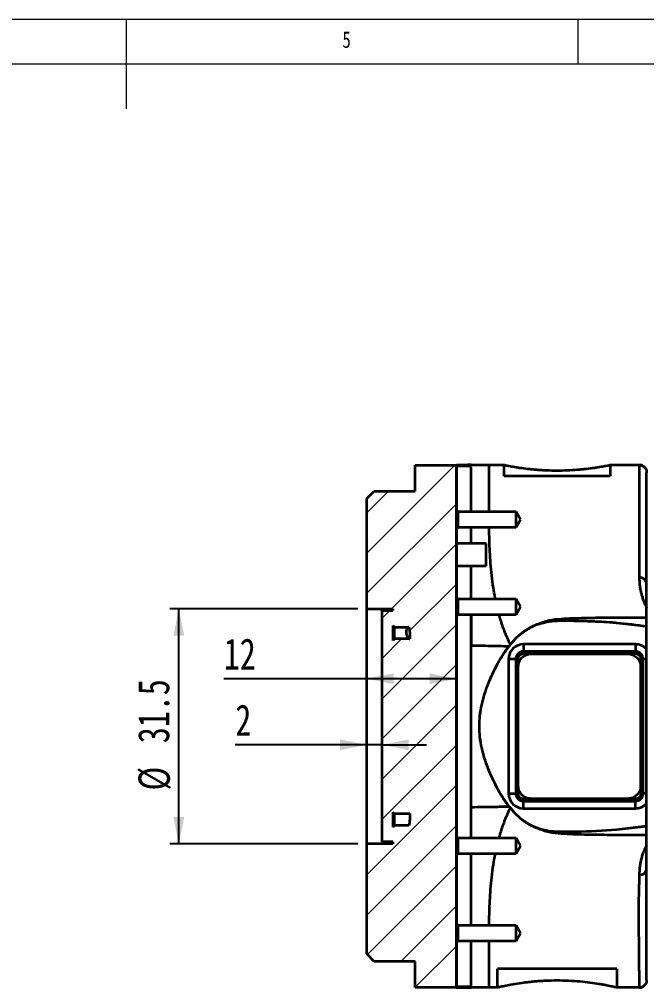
# Model space of a CAD drawing. Header units: millimetres. Extents: x 5 to 416, y 2 to 292.
# Drawn here: x 198.1 to 268.2, y 183.9 to 292 of the extents above; entities that cross this region are included whole.
import ezdxf

# ---------------------------------------------------------------- set-up
doc = ezdxf.new("R2010")
doc.units = ezdxf.units.MM
doc.layers.add('치수선', color=1, linetype='Continuous')
doc.styles.add('SLDTEXTSTYLE0', font='TXT', dxfattribs={"width": 0.75})
doc.dimstyles.new('SLDDIMSTYLE0', dxfattribs={"dimtxt": 3.5, "dimasz": 3, "dimexe": 0, "dimexo": 0.0625, "dimgap": 0.875, "dimtad": 1, "dimdec": 3, "dimlfac": 1.2, "dimrnd": 1e-09, "dimzin": 12, "dimdsep": 46, "dimtxsty": 'SLDTEXTSTYLE0', "dimsah": 1, "dimcen": 0.09, "dimadec": 0, "dimazin": 3, "dimtfac": 1, "dimtdec": 3, "dimtofl": 0, "dimtmove": 0, "dimatfit": 3, "dimfxl": 0, "dimfrac": 2, "dimtolj": 1, "dimtzin": 12, "dimarcsym": 0})
doc.dimstyles.new('SLDDIMSTYLE4', dxfattribs={"dimtxt": 3.5, "dimasz": 3, "dimexe": 0, "dimexo": 0.0625, "dimgap": 0.875, "dimtad": 1, "dimdec": 3, "dimlfac": 1.2, "dimrnd": 1e-09, "dimzin": 12, "dimdsep": 46, "dimtxsty": 'SLDTEXTSTYLE0', "dimsah": 1, "dimcen": 0.09, "dimadec": 0, "dimazin": 3, "dimtfac": 1, "dimtdec": 3, "dimtmove": 0, "dimatfit": 0, "dimfxl": 0, "dimfrac": 2, "dimtolj": 1, "dimtzin": 12, "dimarcsym": 0})

# ---------------------------------------------------------------- blocks, each defined once
blk = doc.blocks.new('_D_14')
at = {"layer": '치수선'}
for p, q in [((235.9, 226.19), (214.9, 226.19)), ((215.9, 199.94), (215.9, 226.19)), ((235.9, 199.94), (214.9, 199.94))]:
    blk.add_line(p, q, dxfattribs=at)
for points in [[(215.9, 226.19), (215.3, 223.19), (216.5, 223.19)], [(215.9, 199.94), (216.5, 202.94), (215.3, 202.94)]]:
    blk.add_solid(points, dxfattribs=at)
at = {"layer": '치수선', "char_height": 3.5, "attachment_point": 1, "rotation": 90, "style": 'SLDTEXTSTYLE0'}
for s, insert in [('31.5', (211.33, 211.18)), ('%%c', (211.39, 205.9))]:
    blk.add_mtext(s, dxfattribs=dict(at, insert=insert))
blk = doc.blocks.new('_D_15')
at = {"layer": '치수선'}
for p, q in [((236.9, 218.38), (220.92, 218.38)), ((246.9, 218.38), (236.9, 218.38))]:
    blk.add_line(p, q, dxfattribs=at)
for points in [[(236.9, 218.38), (239.9, 217.78), (239.9, 218.98)], [(246.9, 218.38), (243.9, 218.98), (243.9, 217.78)]]:
    blk.add_solid(points, dxfattribs=at)
at = {"layer": '치수선', "insert": (220.92, 222.89), "char_height": 3.5, "attachment_point": 1, "style": 'SLDTEXTSTYLE0'}
blk.add_mtext('12', dxfattribs=at)
blk = doc.blocks.new('_D_16')
at = {"layer": '치수선'}
for p, q in [((236.9, 211), (222.21, 211)), ((238.57, 211), (236.9, 211)), ((238.57, 211), (243.57, 211))]:
    blk.add_line(p, q, dxfattribs=at)
for points in [[(236.9, 211), (233.9, 211.6), (233.9, 210.4)], [(238.57, 211), (241.57, 210.4), (241.57, 211.6)]]:
    blk.add_solid(points, dxfattribs=at)
at = {"layer": '치수선', "insert": (222.21, 215.51), "char_height": 3.5, "attachment_point": 1, "style": 'SLDTEXTSTYLE0'}
blk.add_mtext('2', dxfattribs=at)

msp = doc.modelspace()

# ---------------------------------------------------------------- hatches: boundary and pattern name
at = {"linetype": 'Continuous', "lineweight": 18}
h = msp.add_hatch(dxfattribs=at)
h.set_pattern_fill('ANSI31', style=0)
h.paths.add_polyline_path([(239.81521, 225.98508), (238.56521, 225.98508), (238.56521, 200.15174), (239.81521, 200.15174), (239.81521, 199.94341), (236.89854, 199.94341), (236.89854, 187.65174), (237.73188, 186.81841), (242.31521, 186.81841), (242.31521, 183.90174), (246.89854, 183.90174), (246.89854, 242.23508), (242.31521, 242.23508), (242.31521, 239.31841), (237.73188, 239.31841), (236.89854, 238.48508), (236.89854, 226.19341), (239.81521, 226.19341)], flags=0)
edge = h.paths.add_edge_path(flags=0)
edge.add_line((241.59898, 201.98508), (239.98188, 201.98508))
edge.add_line((239.98188, 201.98508), (239.81521, 201.81841))
edge.add_line((239.81521, 201.81841), (239.81521, 203.48508))
edge.add_line((239.81521, 203.48508), (239.98188, 203.31841))
edge.add_line((239.98188, 203.31841), (241.71477, 203.31841))
edge.add_spline(control_points=[(241.71477, 203.31841), (241.71946, 203.20553), (241.72041, 203.09243), (241.71757, 202.97948), (241.70919, 202.64577), (241.66686, 202.31192), (241.59898, 201.98508)], knot_values=[0.001896241, 0.001896241, 0.001896241, 0.001896241, 0.002298952, 0.002298952, 0.002298952, 0.003496642, 0.003496642, 0.003496642, 0.003496642], weights=[1, 1, 1, 1, 1, 1, 1], degree=3, periodic=0)
edge = h.paths.add_edge_path(flags=0)
edge.add_line((241.71477, 222.81841), (239.98188, 222.81841))
edge.add_line((239.98188, 222.81841), (239.81521, 222.65174))
edge.add_line((239.81521, 222.65174), (239.81521, 224.31841))
edge.add_line((239.81521, 224.31841), (239.98188, 224.15174))
edge.add_line((239.98188, 224.15174), (241.59898, 224.15174))
edge.add_spline(control_points=[(241.59898, 224.15174), (241.67525, 223.78448), (241.71895, 223.40799), (241.71917, 223.0329), (241.71921, 222.96139), (241.71774, 222.88986), (241.71477, 222.81841)], knot_values=[0.001949692, 0.001949692, 0.001949692, 0.001949692, 0.003290951, 0.003290951, 0.003290951, 0.003542852, 0.003542852, 0.003542852, 0.003542852], weights=[1, 1, 1, 1, 1, 1, 1], degree=3, periodic=0)

# ---------------------------------------------------------------- linework, layer by layer
at = {"color": 7, "linetype": 'Continuous', "lineweight": 18}
for p, q in [((415.50564, 292), (5.50564, 292)), ((210, 292), (210, 282)), ((260.50564, 287), (260.50564, 292)), ((410.50564, 287), (10.50564, 287))]:
    msp.add_line(p, q, dxfattribs=at)
at = {"color": 7, "linetype": 'Continuous', "lineweight": 35}
for p, q in [((242.31521, 239.31841), (242.31521, 242.23508)), ((242.31521, 242.23508), (246.89854, 242.23508)), ((246.89854, 242.23675), (246.89854, 183.90429)), ((246.89854, 183.90174), (246.89854, 242.23508)), ((248.56521, 242.25156), (250.56336, 242.25156)), ((248.56522, 242.10442), (248.56522, 242.24998)), ((250.56336, 242.25156), (252.23188, 242.25156)), ((252.23188, 240.98508), (252.23188, 242.25156)), ((264.06521, 242.25156), (264.06521, 240.98508)), ((264.06521, 242.25156), (267.31521, 242.25156)), ((268.02954, 241.82946), (268.0058, 241.87796)), ((268.14854, 184.72285), (268.14854, 241.41822)), ((264.06521, 240.98508), (252.23188, 240.98508)), ((236.89854, 238.48508), (237.73188, 239.31841)), ((237.73188, 239.31841), (242.31521, 239.31841)), ((236.89854, 226.19341), (236.89854, 238.48508)), ((247.08604, 237.01659), (246.89854, 237.20409)), ((253.56521, 237.01659), (247.08604, 237.01659)), ((247.08604, 235.30825), (247.08604, 237.01659)), ((254.07845, 236.16242), (253.56521, 237.01659)), ((253.56521, 235.30825), (253.56521, 237.01659)), ((253.56521, 235.30825), (254.07845, 236.16242)), ((246.89854, 235.12075), (247.08604, 235.30825)), ((247.08604, 235.30825), (253.56521, 235.30825)), ((250.23188, 233.46922), (246.89854, 233.46922)), ((250.23188, 230.96922), (250.23188, 233.46922)), ((246.89854, 230.96922), (250.23188, 230.96922)), ((247.08604, 227.25591), (246.89854, 227.44341)), ((253.56521, 227.25591), (247.08604, 227.25591)), ((247.08604, 225.54758), (247.08604, 227.25591)), ((254.07845, 226.40174), (253.56521, 227.25591)), ((253.56521, 225.54758), (253.56521, 227.25591)), ((236.89854, 226.19341), (239.81521, 226.19341)), ((236.89854, 199.94341), (236.89854, 226.19341)), ((238.56521, 225.98508), (238.56521, 200.15174)), ((238.56521, 225.98508), (239.81521, 225.98508)), ((239.81521, 226.19341), (239.81521, 225.98508)), ((253.56521, 225.54758), (254.07845, 226.40174)), ((268.14854, 226.61284), (268.01006, 226.59184)), ((268.01006, 226.59184), (268.14854, 226.30362)), ((246.89854, 225.36008), (247.08604, 225.54758)), ((247.08604, 225.54758), (253.56521, 225.54758)), ((239.81521, 224.31841), (239.98188, 224.15174)), ((239.81521, 224.31841), (239.81521, 222.65174)), ((239.98188, 222.81841), (239.98188, 224.15174)), ((239.98188, 224.15174), (241.59898, 224.15174)), ((264.79485, 224.63925), (264.80119, 224.63873)), ((264.80119, 224.63873), (268.14854, 224.24418)), ((239.98188, 222.81841), (239.81521, 222.65174)), ((241.71477, 222.81841), (239.98188, 222.81841)), ((252.79006, 222.01375), (252.93001, 222.18988)), ((266.89854, 222.23508), (254.39854, 222.23508)), ((254.39854, 222.23508), (254.39854, 221.42423)), ((266.89854, 222.23508), (266.89854, 221.42423)), ((252.73188, 220.56841), (252.73188, 205.56841)), ((253.54272, 220.56841), (252.73188, 220.56841)), ((253.54272, 220.56841), (253.78597, 220.56841)), ((253.54272, 220.56841), (253.54272, 205.56841)), ((253.78597, 205.56841), (253.78597, 220.56841)), ((254.39854, 221.18098), (254.39854, 221.42423)), ((266.89854, 221.42423), (254.39854, 221.42423)), ((254.39854, 221.18098), (266.89854, 221.18098)), ((255.23188, 221.15174), (266.06521, 221.15174)), ((266.89854, 221.18098), (266.89854, 221.42423)), ((267.51112, 220.56841), (267.75437, 220.56841)), ((267.51112, 220.56841), (267.51112, 205.56841)), ((267.75437, 205.56841), (267.75437, 220.56841)), ((268.14854, 220.56841), (267.75437, 220.56841)), ((253.81521, 206.40174), (253.81521, 219.73508)), ((267.48188, 219.73508), (267.48188, 206.40174)), ((252.73188, 205.56841), (253.54272, 205.56841)), ((253.78597, 205.56841), (253.54272, 205.56841)), ((267.51112, 205.56841), (267.75437, 205.56841)), ((268.14854, 205.56841), (267.75437, 205.56841)), ((266.89854, 204.95583), (254.39854, 204.95583)), ((254.39854, 204.95583), (254.39854, 204.71258)), ((254.39854, 204.71258), (266.89854, 204.71258)), ((254.39854, 203.90174), (254.39854, 204.71258)), ((266.06521, 204.98508), (255.23188, 204.98508)), ((266.89854, 204.95583), (266.89854, 204.71258)), ((266.89854, 203.90174), (266.89854, 204.71258)), ((239.81521, 203.48508), (239.98188, 203.31841)), ((239.81521, 203.48508), (239.81521, 201.81841)), ((239.98188, 201.98508), (239.98188, 203.31841)), ((239.98188, 203.31841), (241.71477, 203.31841)), ((252.93001, 203.95072), (252.79006, 204.12686)), ((254.39854, 203.90174), (266.89854, 203.90174)), ((239.98188, 201.98508), (239.81521, 201.81841)), ((241.59898, 201.98508), (239.98188, 201.98508)), ((264.79793, 201.50121), (264.79475, 201.50095)), ((264.79988, 201.50137), (264.79481, 201.50095)), ((268.14854, 201.90139), (264.79793, 201.50121)), ((268.14854, 201.89588), (264.79988, 201.50137)), ((239.81521, 200.15174), (238.56521, 200.15174)), ((239.81521, 200.15174), (239.81521, 199.94341)), ((247.08604, 200.58924), (246.89854, 200.77674)), ((253.56521, 200.58924), (247.08604, 200.58924)), ((247.08604, 198.88091), (247.08604, 200.58924)), ((254.07845, 199.73508), (253.56521, 200.58924)), ((253.56521, 198.88091), (253.56521, 200.58924)), ((236.89854, 187.65174), (236.89854, 199.94341)), ((239.81521, 199.94341), (236.89854, 199.94341)), ((253.56521, 198.88091), (254.07845, 199.73508)), ((268.14854, 199.83697), (268.01014, 199.54898)), ((268.01014, 199.54898), (268.14854, 199.52799)), ((246.89854, 198.69341), (247.08604, 198.88091)), ((247.08604, 198.88091), (253.56521, 198.88091)), ((247.08604, 190.82856), (246.89854, 191.01606)), ((253.56521, 190.82856), (247.08604, 190.82856)), ((247.08604, 189.12023), (247.08604, 190.82856)), ((254.07845, 189.9744), (253.56521, 190.82856)), ((253.56521, 189.12023), (253.56521, 190.82856)), ((253.56521, 189.12023), (254.07845, 189.9744)), ((246.89854, 188.93273), (247.08604, 189.12023)), ((247.08604, 189.12023), (253.56521, 189.12023)), ((237.73188, 186.81841), (236.89854, 187.65174)), ((242.31521, 186.81841), (237.73188, 186.81841)), ((242.31521, 183.90174), (242.31521, 186.81841)), ((251.48188, 183.88952), (251.48188, 185.98508)), ((264.81521, 185.98508), (251.48188, 185.98508)), ((264.81521, 185.98508), (264.81521, 183.88952)), ((246.89854, 183.90174), (242.31521, 183.90174)), ((250.56336, 183.88952), (248.56521, 183.88952)), ((251.48188, 183.88952), (250.56336, 183.88952)), ((267.31521, 183.88952), (264.81521, 183.88952))]:
    msp.add_line(p, q, dxfattribs=at)
at = {"color": 7, "linetype": 'Continuous', "lineweight": 35, "flags": 128}
for points in [[(248.56522, 242.24998), (248.15903, 242.24665), (247.73618, 242.24319), (246.89874, 242.23633)], [(248.57781, 242.11974), (247.73817, 242.11423), (246.89854, 242.10873)], [(246.89854, 184.0326), (247.73817, 184.02673), (248.57781, 184.02086)], [(246.89863, 183.90472), (247.32139, 183.90126), (247.74424, 183.8978), (248.56521, 183.89109)]]:
    msp.add_lwpolyline(points, dxfattribs=at)
at = {"color": 7, "linetype": 'Continuous', "lineweight": 35}
for centre, radius, start, end in [((267.43677, 228.92365), 0.73266, 13.7153933, 98.5271209), ((548.59813, 224.01769), 300.03748, 179.7078496, 180.3703759), ((254.39854, 220.56841), 0.85583, 90, 180), ((266.89854, 220.56841), 0.85583, 0, 90), ((254.39854, 205.56841), 0.85583, 180, 270), ((266.89854, 205.56841), 0.85583, 270, 0), ((267.43677, 197.21727), 0.73266, 261.4733779, 346.2858224)]:
    msp.add_arc(centre, radius, start, end, dxfattribs=at)
for points, knots in [([(246.89874, 242.23633), (246.89875, 242.21317), (246.89877, 242.15816), (246.89881, 241.64703), (246.89885, 240.72604), (246.89889, 239.47705), (246.89893, 238.29642), (246.89896, 237.45555), (246.89897, 237.20366)], [0, 0, 0, 0, 0.151796354, 0.360573561, 0.558887492, 0.746742077, 0.924136426, 1, 1, 1, 1]), ([(250.56336, 237.01659), (250.56336, 237.1339), (250.56336, 237.4702), (250.56336, 237.98383), (250.56336, 238.55981), (250.56336, 239.45108), (250.56336, 240.51671), (250.56336, 241.5027), (250.56336, 242.13222), (250.56336, 242.21179), (250.56336, 242.25156)], [0, 0, 0, 0, 0.034546589, 0.099031985, 0.163530705, 0.22804478, 0.421570243, 0.615136678, 0.807631842, 1, 1, 1, 1]), ([(252.23188, 242.25156), (252.23188, 242.25156), (252.27042, 242.2434), (252.38355, 242.22023), (252.43054, 242.21068), (252.54351, 242.18814), (252.60973, 242.17511), (252.83259, 242.13225), (253.01427, 242.09845), (253.33606, 242.0428), (253.45221, 242.02332), (253.69864, 241.9837), (253.82832, 241.96365), (254.23627, 241.90362), (254.53326, 241.86376), (255.01773, 241.80759), (255.185, 241.78959), (255.52553, 241.75607), (255.87359, 241.72486), (256.23662, 241.69912), (256.60731, 241.67654), (256.7976, 241.66678), (257.37055, 241.64332), (257.75499, 241.6353), (258.52873, 241.63512), (258.92185, 241.64322), (259.68136, 241.67414), (260.05063, 241.6968), (260.58878, 241.7397), (260.7659, 241.75554), (261.10922, 241.78928), (261.27609, 241.80723), (261.76233, 241.86355), (262.05966, 241.90346), (262.46736, 241.96344), (262.59683, 241.98345), (262.84267, 242.02296), (262.95933, 242.04251), (263.28203, 242.09831), (263.46362, 242.13209), (263.76023, 242.18912), (263.87512, 242.21236), (264.02666, 242.24339), (264.06521, 242.25156), (264.06521, 242.25156)], [0, 0, 0, 0, 0.0625, 0.0625, 0.09375, 0.09375, 0.125, 0.125, 0.1875, 0.1875, 0.21875, 0.21875, 0.25, 0.25, 0.3125, 0.3125, 0.34375, 0.34375, 0.375, 0.40625, 0.40625, 0.4375, 0.4375, 0.5, 0.5, 0.5625, 0.5625, 0.625, 0.625, 0.65625, 0.65625, 0.6875, 0.6875, 0.75, 0.75, 0.78125, 0.78125, 0.8125, 0.8125, 0.875, 0.875, 0.9375, 0.9375, 1, 1, 1, 1]), ([(267.31521, 242.25156), (267.31521, 242.25079), (267.31521, 242.24927), (267.31519, 242.2371), (267.31516, 242.21809), (267.31513, 242.19188), (267.31509, 242.15896), (267.31504, 242.11961), (267.315, 242.07415), (267.31496, 242.02288), (267.31491, 241.96611), (267.31487, 241.90412), (267.31483, 241.8372), (267.31479, 241.76563), (267.31476, 241.68969), (267.31473, 241.60965), (267.3147, 241.52576), (267.31469, 241.43828), (267.31467, 241.34747), (267.31466, 241.25357), (267.31466, 241.15682), (267.31466, 241.05746), (267.31467, 240.95571), (267.31469, 240.8518), (267.3147, 240.74594), (267.31473, 240.63836), (267.31476, 240.52925), (267.31479, 240.41883), (267.31482, 240.30728), (267.31486, 240.19481), (267.31489, 240.08161), (267.31493, 239.96785), (267.31497, 239.85372), (267.31501, 239.73939), (267.31505, 239.62504), (267.31509, 239.51082), (267.31512, 239.3969), (267.31515, 239.28344), (267.31518, 239.17059), (267.31519, 239.05849), (267.31521, 238.9473), (267.31521, 238.49259), (267.31538, 237.70071), (267.31493, 236.55475), (267.31434, 235.59042), (267.31599, 234.53991), (267.31562, 233.36665), (267.31902, 232.01001), (267.32206, 230.7926), (267.32619, 230.01458), (267.32814, 229.64821)], [0, 0, 0, 0, 0.016613669, 0.033015075, 0.04920453, 0.065182269, 0.080948453, 0.096503186, 0.111846518, 0.12697846, 0.141898985, 0.156608038, 0.17110554, 0.185391397, 0.199465499, 0.213327729, 0.226977962, 0.240416075, 0.25364194, 0.266655434, 0.279456437, 0.292044835, 0.304420522, 0.316583396, 0.328533368, 0.340270353, 0.351794279, 0.36310508, 0.374202703, 0.385087099, 0.395758233, 0.406216074, 0.416460602, 0.426491803, 0.436309669, 0.445914202, 0.455305406, 0.464483292, 0.473447876, 0.482199177, 0.490737219, 0.499062026, 0.585293481, 0.655676452, 0.710179633, 0.748737929, 0.82550205, 0.890701865, 0.948532451, 1, 1, 1, 1]), ([(267.31521, 242.25156), (267.42526, 242.25156), (267.53324, 242.22991), (267.73498, 242.14634), (267.82739, 242.0845), (268.05799, 241.85406), (268.14854, 241.63831), (268.14854, 241.41822)], [0, 0, 0, 0, 0.25, 0.25, 0.5, 0.5, 1, 1, 1, 1]), ([(267.72803, 242.12866), (267.67304, 242.15949), (267.5421, 242.23289), (267.3985, 242.23749), (267.31521, 242.24016)], [0, 0, 0, 0, 0.420035839, 1, 1, 1, 1]), ([(248.56522, 237.01659), (248.56522, 237.47155), (248.56522, 238.49794), (248.56522, 239.76786), (248.56522, 240.85518), (248.56522, 241.60136), (248.56522, 241.84626), (248.56522, 241.9481)], [0, 0, 0, 0, 0.176574696, 0.398347119, 0.620173892, 0.842054164, 1, 1, 1, 1]), ([(246.89903, 235.12124), (246.89904, 234.94209), (246.89906, 234.22908), (246.8991, 232.849), (246.89916, 231.06256), (246.89923, 229.30083), (246.8993, 227.61931), (246.89935, 226.31073), (246.89939, 225.57007), (246.89941, 225.36094)], [0, 0, 0, 0, 0.068761064, 0.273665547, 0.463870394, 0.639379996, 0.800200248, 0.943583837, 1, 1, 1, 1]), ([(248.56501, 233.46922), (248.565, 233.60695), (248.56498, 234.20392), (248.56475, 234.82617), (248.56487, 235.26425), (248.56488, 235.30825)], [0, 0, 0, 0, 0.2124672419, 0.9208875656, 1, 1, 1, 1]), ([(248.56497, 233.46922), (248.56498, 233.68575), (248.56498, 234.21867), (248.56501, 234.83055), (248.56504, 235.21117), (248.56505, 235.30825)], [0, 0, 0, 0, 0.337659407, 0.831057761, 1, 1, 1, 1]), ([(251.27144, 227.25591), (251.26247, 227.2959), (251.16673, 227.72278), (250.94384, 229.08358), (250.69295, 231.27737), (250.58765, 233.54715), (250.57299, 234.81203), (250.56723, 235.30825)], [0, 0, 0, 0, 0.013780626, 0.14711328, 0.473106935, 0.793296478, 1, 1, 1, 1]), ([(248.56486, 227.25591), (248.56474, 227.50978), (248.56444, 228.15018), (248.56413, 228.91136), (248.56444, 229.54022), (248.56476, 229.89242), (248.5651, 230.16596), (248.56526, 230.52097), (248.56516, 230.77696), (248.56509, 230.96922)], [0, 0, 0, 0, 0.194774384, 0.491336351, 0.608442309, 0.704744049, 0.780245714, 0.834957826, 1, 1, 1, 1]), ([(248.56483, 227.25591), (248.56483, 227.35405), (248.56481, 227.82508), (248.56428, 228.52223), (248.56428, 229.34681), (248.56487, 229.90549), (248.56509, 230.44606), (248.56506, 230.75543), (248.56504, 230.96922)], [0, 0, 0, 0, 0.0750422219, 0.3601463486, 0.5514117315, 0.7369509033, 0.8182248016, 1, 1, 1, 1]), ([(267.32814, 229.64821), (267.32949, 229.56159), (267.33218, 229.38885), (267.34744, 229.1299), (267.37095, 228.87234), (267.40354, 228.61639), (267.44501, 228.36238), (267.50364, 228.06948), (267.58656, 227.73472), (267.70256, 227.35648), (267.84121, 226.97321), (267.95342, 226.71977), (268.01006, 226.59184)], [0, 0, 0, 0, 0.084121846, 0.167765472, 0.250924853, 0.333593119, 0.415762522, 0.497424391, 0.618554603, 0.742955722, 0.870247732, 1, 1, 1, 1]), ([(248.56521, 222.08418), (248.56523, 222.29492), (248.56528, 222.73424), (248.56547, 223.41237), (248.56558, 224.13603), (248.56556, 224.85516), (248.56545, 225.32706), (248.56541, 225.54758)], [0, 0, 0, 0, 0.178272494, 0.371634011, 0.580128447, 0.803799407, 1, 1, 1, 1]), ([(252.93001, 222.18988), (252.70488, 222.68542), (252.28808, 223.60282), (251.90436, 224.73005), (251.73708, 225.35468), (251.68543, 225.54758)], [0, 0, 0, 0, 0.448103817, 0.829570638, 1, 1, 1, 1]), ([(268.14854, 225.18809), (267.81249, 225.18796), (266.96622, 225.18763), (265.64151, 225.18486), (264.40255, 225.17947), (263.42635, 225.17264), (262.68184, 225.16497), (261.94072, 225.15409), (260.58287, 225.12478), (259.03025, 225.07733), (257.22706, 224.92213), (256.34589, 224.59495), (255.885, 224.42382)], [0, 0, 0, 0, 0.08199598, 0.206482192, 0.322833131, 0.383481091, 0.443704356, 0.503633906, 0.563399697, 0.773191797, 0.88136781, 1, 1, 1, 1]), ([(255.885, 224.42382), (256.26092, 224.54081), (257.01374, 224.77509), (258.61716, 224.90768), (260.23014, 224.85774), (261.65367, 224.82128), (262.36456, 224.79136), (262.77067, 224.772), (263.37972, 224.74028), (264.05507, 224.69705), (265.75066, 224.56759), (267.0331, 224.39166), (268.14854, 224.23864)], [0, 0, 0, 0, 0.095427072, 0.191101214, 0.388982043, 0.487817361, 0.537234141, 0.561942384, 0.586650631, 0.685487684, 0.7264437, 1, 1, 1, 1]), ([(255.885, 224.42382), (256.5891, 224.69041), (257.32049, 224.81192), (258.44051, 224.87216), (258.81523, 224.87276), (259.56333, 224.86694), (259.93737, 224.86197), (261.80751, 224.8263), (263.30338, 224.7617), (264.79485, 224.63925)], [0, 0, 0, 0, 0.25, 0.25, 0.375, 0.375, 0.5, 0.5, 1, 1, 1, 1]), ([(241.59898, 224.15174), (241.55278, 224.15174), (241.50984, 224.13706), (241.43071, 224.07499), (241.39659, 224.02918), (241.34047, 223.90519), (241.31999, 223.8295), (241.29717, 223.65857), (241.29525, 223.56421), (241.31067, 223.37869), (241.32801, 223.28689), (241.37841, 223.12266), (241.4111, 223.05094), (241.52397, 222.87747), (241.61796, 222.81841), (241.71477, 222.81841)], [0, 0, 0, 0, 0.125, 0.125, 0.25, 0.25, 0.375, 0.375, 0.5, 0.5, 0.625, 0.625, 0.75, 0.75, 1, 1, 1, 1]), ([(241.59898, 224.15174), (241.64398, 223.93506), (241.67798, 223.71588), (241.7182, 223.27121), (241.72415, 223.04374), (241.71477, 222.81841)], [0, 0, 0, 0, 0.5, 0.5, 1, 1, 1, 1]), ([(255.885, 224.42382), (255.2944, 224.2002), (254.7598, 223.88492), (254.0177, 223.31413), (253.77734, 223.10971), (253.32987, 222.67256), (253.12347, 222.43741), (252.93001, 222.18988)], [0, 0, 0, 0, 0.5, 0.5, 0.75, 0.75, 1, 1, 1, 1]), ([(252.93001, 222.18988), (252.98208, 222.25526), (253.08386, 222.38306), (253.24078, 222.56464), (253.39626, 222.73439), (253.60174, 222.94484), (253.88434, 223.20781), (254.20902, 223.47503), (254.52722, 223.70766), (254.82124, 223.90094), (255.14706, 224.09002), (255.50278, 224.27025), (255.75565, 224.37185), (255.885, 224.42382)], [0, 0, 0, 0, 0.066866209, 0.130712741, 0.191972149, 0.251026199, 0.366011191, 0.500660831, 0.587213923, 0.681286998, 0.782044617, 0.888512608, 1, 1, 1, 1]), ([(246.90014, 222.0378), (246.90054, 221.58121), (246.90095, 221.09606), (246.90037, 220.59434), (246.90031, 220.54419), (246.90028, 220.52186), (246.90027, 220.51361), (246.90027, 220.51244), (246.90027, 220.51213), (246.90027, 220.51203), (246.90024, 220.49538), (246.90017, 220.40765), (246.90005, 220.09351), (246.89999, 219.79438), (246.89994, 219.56676)], [0, 0, 0, 0, 0.55682151, 0.591666685, 0.60901858, 0.617674992, 0.618756089, 0.619026329, 0.619093888, 0.619127666, 0.619144555, 0.639293055, 0.725537537, 1, 1, 1, 1]), ([(248.56519, 204.05634), (248.56521, 204.20569), (248.56524, 204.5009), (248.56528, 204.94151), (248.56532, 205.37357), (248.56535, 205.79702), (248.56538, 206.21154), (248.5654, 206.61691), (248.56542, 207.01289), (248.56543, 207.39928), (248.56544, 207.77589), (248.56545, 208.14256), (248.56545, 208.49913), (248.56544, 208.84545), (248.56543, 209.18141), (248.56542, 209.50689), (248.5654, 209.82179), (248.56538, 210.12602), (248.56535, 210.4195), (248.56532, 210.70216), (248.56529, 210.97389), (248.56525, 211.23453), (248.5652, 211.48392), (248.56515, 211.72191), (248.5651, 211.9484), (248.56504, 212.16334), (248.56497, 212.36669), (248.56491, 212.55846), (248.56483, 212.73867), (248.56476, 212.90737), (248.56454, 213.32931), (248.56381, 214.22), (248.56254, 215.50221), (248.56135, 216.8108), (248.5618, 218.02611), (248.56368, 219.24151), (248.56692, 220.33067), (248.5681, 221.28091), (248.56735, 221.78963), (248.56692, 222.07818)], [0, 0, 0, 0, 0.025709735, 0.050819043, 0.075328889, 0.099239605, 0.122550975, 0.145262631, 0.167374095, 0.18888481, 0.209794174, 0.230101559, 0.249806331, 0.268907868, 0.28740557, 0.305298874, 0.322587255, 0.339270239, 0.3553474, 0.370818367, 0.385681706, 0.399929925, 0.413555101, 0.426551503, 0.438915378, 0.450644725, 0.461739085, 0.472199336, 0.482027488, 0.491226493, 0.499800068, 0.551059647, 0.636932492, 0.709707001, 0.76606884, 0.838003575, 0.912917077, 0.950604855, 1, 1, 1, 1]), ([(248.5649, 204.05591), (248.56494, 204.21122), (248.56503, 204.52612), (248.56517, 205.00844), (248.56533, 205.50622), (248.56549, 206.01979), (248.56563, 206.54908), (248.56575, 207.0941), (248.56584, 207.65481), (248.5659, 208.43323), (248.56581, 209.42824), (248.56555, 210.63762), (248.56529, 211.85179), (248.56519, 213.04167), (248.56521, 214.19514), (248.56518, 215.30054), (248.56516, 216.37339), (248.56515, 217.41254), (248.56515, 218.41702), (248.56516, 219.38616), (248.56518, 220.31918), (248.5652, 221.21662), (248.56521, 221.79806), (248.56521, 222.08418)], [0, 0, 0, 0, 0.0267332644, 0.0542056564, 0.0824183976, 0.1113727364, 0.1410699209, 0.1715111706, 0.2026976484, 0.2346304298, 0.3009005069, 0.3672043098, 0.4335436146, 0.4999167072, 0.5619100886, 0.6222926189, 0.6810630085, 0.7382220411, 0.7937724519, 0.8477187525, 0.9000670145, 0.9508246214, 1, 1, 1, 1]), ([(248.56521, 222.08418), (248.63055, 222.08404), (248.87906, 222.08351), (249.49733, 222.07986), (250.86346, 222.0666), (252.00047, 222.03541), (252.79006, 222.01375)], [0, 0, 0, 0, 0.043956334, 0.167182659, 0.421657735, 1, 1, 1, 1]), ([(252.79006, 204.12686), (252.66433, 204.28651), (252.54198, 204.44837), (252.30754, 204.77876), (252.19533, 204.94721), (251.87038, 205.46018), (251.66764, 205.81191), (251.08833, 206.88127), (250.74691, 207.60989), (250.16233, 209.1016), (249.91806, 209.8643), (249.6551, 211.04463), (249.58491, 211.44593), (249.48977, 212.25681), (249.46553, 212.66083), (249.4647, 213.86855), (249.56147, 214.66781), (249.82428, 215.85956), (249.93079, 216.25373), (250.1715, 217.02598), (250.30613, 217.40592), (250.74633, 218.53004), (251.08802, 219.25858), (251.66474, 220.32362), (251.8667, 220.67442), (252.1933, 221.19039), (252.3061, 221.3598), (252.54141, 221.69152), (252.66409, 221.8538), (252.79006, 222.01375)], [0, 0, 0, 0, 0.03125, 0.03125, 0.0625, 0.0625, 0.125, 0.125, 0.25, 0.25, 0.375, 0.375, 0.4375, 0.4375, 0.5, 0.5, 0.625, 0.625, 0.6875, 0.6875, 0.75, 0.75, 0.875, 0.875, 0.9375, 0.9375, 0.96875, 0.96875, 1, 1, 1, 1]), ([(252.79006, 204.12686), (252.73153, 204.20204), (252.6128, 204.35453), (252.43761, 204.59326), (252.25999, 204.84816), (252.02817, 205.19901), (251.75892, 205.63742), (251.35799, 206.34721), (250.912, 207.24726), (250.51452, 208.18548), (250.23502, 208.93561), (249.98061, 209.70352), (249.7204, 210.67175), (249.51481, 211.86756), (249.44014, 213.07711), (249.5163, 214.28609), (249.72296, 215.48014), (250.0378, 216.64974), (250.44079, 217.78226), (250.91287, 218.8948), (251.3585, 219.79371), (251.75952, 220.50391), (252.08297, 221.02984), (252.42534, 221.53918), (252.67253, 221.86082), (252.79006, 222.01375)], [0, 0, 0, 0, 0.014745653, 0.029911867, 0.045826935, 0.062829122, 0.094994616, 0.125436821, 0.188984257, 0.250341875, 0.283069272, 0.312862606, 0.375533488, 0.438051887, 0.500364086, 0.562655597, 0.625100672, 0.687626937, 0.749901447, 0.811012711, 0.874601549, 0.905068164, 0.93722494, 0.970152879, 1, 1, 1, 1]), ([(268.14854, 221.65929), (268.12533, 221.68907), (268.0324, 221.8083), (267.81806, 221.96866), (267.43293, 222.17908), (267.10856, 222.21307), (266.89854, 222.23508)], [0, 0, 0, 0, 0.079796096, 0.319404247, 0.5593274, 1, 1, 1, 1]), ([(253.78597, 220.56841), (253.78597, 220.72878), (253.85199, 220.88816), (254.07879, 221.11496), (254.23817, 221.18098), (254.39854, 221.18098)], [0, 0, 0, 0, 0.5, 0.5, 1, 1, 1, 1]), ([(253.81521, 219.73508), (253.81521, 219.92052), (253.85208, 220.10588), (253.99401, 220.44854), (254.09902, 220.60568), (254.36127, 220.86794), (254.51842, 220.97294), (254.86107, 221.11487), (255.04644, 221.15174), (255.23188, 221.15174)], [0, 0, 0, 0, 0.25, 0.25, 0.5, 0.5, 0.75, 0.75, 1, 1, 1, 1]), ([(266.06521, 221.15174), (266.25065, 221.15174), (266.43602, 221.11487), (266.77867, 220.97294), (266.93582, 220.86794), (267.19807, 220.60568), (267.30307, 220.44854), (267.445, 220.10588), (267.48188, 219.92052), (267.48188, 219.73508)], [0, 0, 0, 0, 0.25, 0.25, 0.5, 0.5, 0.75, 0.75, 1, 1, 1, 1]), ([(266.89854, 221.18098), (267.05891, 221.18098), (267.2183, 221.11496), (267.4451, 220.88816), (267.51112, 220.72878), (267.51112, 220.56841)], [0, 0, 0, 0, 0.5, 0.5, 1, 1, 1, 1]), ([(246.89933, 211.93774), (246.8993, 211.07457), (246.89923, 209.20707), (246.89915, 206.26791), (246.89906, 203.06102), (246.89899, 200.0099), (246.89893, 197.18673), (246.89888, 194.65368), (246.89884, 192.54974), (246.89882, 191.42754), (246.89881, 191.01579)], [0, 0, 0, 0, 0.108384962, 0.234493836, 0.374009488, 0.526950316, 0.650420746, 0.781359525, 0.919778494, 1, 1, 1, 1]), ([(254.39854, 204.95583), (254.23817, 204.95583), (254.07879, 205.02185), (253.85199, 205.24865), (253.78597, 205.40804), (253.78597, 205.56841)], [0, 0, 0, 0, 0.5, 0.5, 1, 1, 1, 1]), ([(255.23188, 204.98508), (255.04644, 204.98508), (254.86107, 205.02195), (254.51842, 205.16388), (254.36127, 205.26888), (254.09902, 205.53113), (253.99401, 205.68828), (253.85208, 206.03093), (253.81521, 206.2163), (253.81521, 206.40174)], [0, 0, 0, 0, 0.25, 0.25, 0.5, 0.5, 0.75, 0.75, 1, 1, 1, 1]), ([(267.48188, 206.40174), (267.48188, 206.2163), (267.445, 206.03093), (267.30307, 205.68828), (267.19807, 205.53113), (266.93582, 205.26888), (266.77867, 205.16388), (266.43602, 205.02195), (266.25065, 204.98508), (266.06521, 204.98508)], [0, 0, 0, 0, 0.25, 0.25, 0.5, 0.5, 0.75, 0.75, 1, 1, 1, 1]), ([(267.51112, 205.56841), (267.51112, 205.40804), (267.4451, 205.24865), (267.2183, 205.02185), (267.05891, 204.95583), (266.89854, 204.95583)], [0, 0, 0, 0, 0.5, 0.5, 1, 1, 1, 1]), ([(266.89854, 203.90174), (267.10856, 203.92375), (267.43278, 203.95772), (267.81793, 204.16807), (268.03229, 204.32841), (268.12533, 204.44773), (268.14854, 204.4775)], [0, 0, 0, 0, 0.440678835, 0.680290235, 0.92021664, 1, 1, 1, 1]), ([(241.71477, 203.31841), (241.72406, 203.09504), (241.71834, 202.86818), (241.67824, 202.42271), (241.64419, 202.20277), (241.59898, 201.98508)], [0, 0, 0, 0, 0.5, 0.5, 1, 1, 1, 1]), ([(248.5649, 204.05591), (248.97563, 204.05767), (249.45418, 204.05982), (250.40711, 204.07143), (250.76092, 204.07646), (251.39284, 204.08925), (251.61718, 204.09432), (252.13446, 204.10762), (252.42963, 204.11592), (252.79006, 204.12686)], [0, 0, 0, 0, 0.5, 0.5, 0.75, 0.75, 0.875, 0.875, 1, 1, 1, 1]), ([(248.56502, 200.58924), (248.56502, 200.7925), (248.56502, 201.89735), (248.56511, 203.0862), (248.56519, 204.05634)], [0, 0, 0, 0, 0.183970412, 1, 1, 1, 1]), ([(251.68432, 200.58924), (251.73633, 200.78347), (251.90395, 201.40941), (252.28806, 202.5379), (252.70487, 203.45522), (252.93001, 203.95072)], [0, 0, 0, 0, 0.171415664, 0.552430945, 1, 1, 1, 1]), ([(252.93001, 203.95072), (253.12374, 203.70282), (253.32982, 203.4682), (253.77425, 203.0337), (254.01094, 202.83203), (254.50509, 202.45104), (254.76631, 202.27367), (255.30861, 201.96256), (255.59075, 201.82802), (255.885, 201.7166)], [0, 0, 0, 0, 0.25, 0.25, 0.5, 0.5, 0.75, 0.75, 1, 1, 1, 1]), ([(255.885, 201.7166), (255.81866, 201.7425), (255.68749, 201.79371), (255.49665, 201.87827), (255.31321, 201.96662), (255.13762, 202.05854), (254.97004, 202.15296), (254.81071, 202.24894), (254.65978, 202.34553), (254.51744, 202.44198), (254.38384, 202.53741), (254.164, 202.70225), (253.88291, 202.9336), (253.54514, 203.24867), (253.23012, 203.58042), (253.03282, 203.82386), (252.93001, 203.95072)], [0, 0, 0, 0, 0.056973205, 0.112640316, 0.166957277, 0.219842829, 0.27118172, 0.320828993, 0.36864079, 0.414530585, 0.458373333, 0.499991844, 0.634355781, 0.749371094, 0.869404214, 1, 1, 1, 1]), ([(264.79475, 201.50095), (263.303, 201.37853), (261.8069, 201.31396), (259.93658, 201.27833), (259.56247, 201.27337), (258.81414, 201.26757), (258.4404, 201.26826), (257.32715, 201.32794), (256.59585, 201.44742), (255.885, 201.7166)], [0, 0, 0, 0, 0.5, 0.5, 0.625, 0.625, 0.75, 0.75, 1, 1, 1, 1]), ([(264.79481, 201.50095), (263.30306, 201.37853), (261.80694, 201.31396), (259.93661, 201.27834), (259.56249, 201.27337), (258.81416, 201.26757), (258.44042, 201.26826), (257.32716, 201.32794), (256.59586, 201.44741), (255.885, 201.7166)], [0, 0, 0, 0, 0.5, 0.5, 0.625, 0.625, 0.75, 0.75, 1, 1, 1, 1]), ([(255.885, 201.7166), (256.3459, 201.54544), (257.22707, 201.21821), (259.03017, 201.06329), (261.30659, 200.99142), (263.40746, 200.96628), (264.95223, 200.95847), (265.84234, 200.95522), (266.7854, 200.95325), (267.5549, 200.95235), (268.00977, 200.95221), (268.14854, 200.95216)], [0, 0, 0, 0, 0.1186344469, 0.2268119256, 0.4366066991, 0.6722978653, 0.7363087119, 0.8123486841, 0.8890087255, 0.9661372391, 1, 1, 1, 1]), ([(268.01014, 199.54898), (267.97679, 199.47507), (267.91053, 199.32819), (267.82115, 199.10678), (267.73967, 198.88695), (267.6666, 198.66904), (267.60158, 198.45363), (267.54451, 198.24116), (267.472, 197.93364), (267.39868, 197.52523), (267.34108, 197.01143), (267.33248, 196.66666), (267.32814, 196.49271)], [0, 0, 0, 0, 0.075134217, 0.149315829, 0.222446435, 0.2944339, 0.365192519, 0.434643132, 0.502713188, 0.665442891, 0.831199579, 1, 1, 1, 1]), ([(248.56476, 190.82856), (248.56468, 191.00318), (248.56444, 191.50025), (248.56384, 192.28754), (248.56283, 193.22353), (248.56393, 194.18304), (248.56485, 195.10744), (248.56551, 196.52514), (248.565, 197.70531), (248.56502, 198.748), (248.56502, 198.88091)], [0, 0, 0, 0, 0.077525056, 0.220691257, 0.323942719, 0.450123984, 0.587855401, 0.664935843, 0.95728895, 1, 1, 1, 1]), ([(250.56806, 190.82856), (250.569, 190.98782), (250.57185, 191.47138), (250.59841, 192.78532), (250.69201, 194.85893), (250.94399, 197.05794), (251.16646, 198.41679), (251.26186, 198.84229), (251.27052, 198.88091)], [0, 0, 0, 0, 0.0684819267, 0.2079391159, 0.5278227947, 0.8535022955, 0.986705311, 1, 1, 1, 1]), ([(267.32814, 196.49271), (267.32688, 196.40129), (267.32409, 196.1978), (267.31342, 195.86232), (267.30024, 195.46508), (267.2853, 195.00569), (267.26451, 194.27434), (267.2472, 193.26273), (267.24168, 191.94466), (267.25012, 190.47929), (267.26628, 189.1355), (267.27804, 187.98812), (267.28743, 187.06626), (267.29544, 186.23277), (267.30074, 185.64487), (267.30417, 185.24393), (267.30636, 184.98439), (267.30834, 184.74654), (267.3101, 184.53235), (267.31162, 184.34491), (267.31293, 184.18352), (267.31356, 184.10361), (267.31388, 184.06325)], [0, 0, 0, 0, 0.014403623, 0.032058898, 0.053063156, 0.07751513, 0.105509078, 0.170976368, 0.243449048, 0.329226503, 0.43292422, 0.50586658, 0.581100219, 0.658629698, 0.738448134, 0.773346583, 0.809070084, 0.845616823, 0.88298489, 0.921172429, 0.960177834, 1, 1, 1, 1]), ([(246.89877, 188.93296), (246.89877, 188.58924), (246.89875, 187.50796), (246.89872, 186.3101), (246.89869, 185.2263), (246.89867, 184.52462), (246.89865, 184.01209), (246.89864, 183.94269), (246.89863, 183.90472)], [0, 0, 0, 0, 0.103710217, 0.326255777, 0.480425807, 0.639194281, 0.802561117, 1, 1, 1, 1]), ([(248.56521, 183.89109), (248.56521, 183.92227), (248.56521, 183.98465), (248.56521, 184.48841), (248.56521, 185.27754), (248.56521, 186.37924), (248.56521, 187.64454), (248.56521, 188.66788), (248.56521, 189.12023)], [0, 0, 0, 0, 0.17252265, 0.34514611, 0.51787609, 0.69061919, 0.863243916, 1, 1, 1, 1]), ([(250.56336, 183.88952), (250.56336, 183.92927), (250.56336, 184.0088), (250.56336, 184.63859), (250.56336, 185.62355), (250.56336, 187.052), (250.56336, 188.3051), (250.56336, 189.08196), (250.56336, 189.12023)], [0, 0, 0, 0, 0.192417894, 0.384962827, 0.578579306, 0.772154804, 0.988775849, 1, 1, 1, 1]), ([(264.81521, 183.88952), (264.81521, 183.88952), (264.77175, 183.89988), (264.64424, 183.9293), (264.59128, 183.94141), (264.46397, 183.97001), (264.38937, 183.98655), (264.13838, 184.04091), (263.93381, 184.08377), (263.57154, 184.15438), (263.44074, 184.1791), (263.16353, 184.22934), (263.01765, 184.25478), (262.55869, 184.33096), (262.22452, 184.38159), (261.49736, 184.47681), (261.10696, 184.52086), (260.29613, 184.59405), (259.87286, 184.62344), (259.01033, 184.66294), (258.56853, 184.67305), (257.69668, 184.67256), (257.26315, 184.66221), (256.61655, 184.63206), (256.40292, 184.61961), (255.98597, 184.59078), (255.78164, 184.57435), (255.38111, 184.538), (255.18492, 184.51807), (254.80074, 184.47526), (254.61195, 184.45225), (254.0691, 184.38107), (253.73536, 184.33049), (253.12279, 184.22874), (252.84279, 184.17725), (252.36173, 184.08345), (252.15731, 184.04062), (251.90615, 183.9862), (251.83172, 183.9697), (251.70509, 183.94125), (251.65235, 183.92918), (251.52532, 183.89988), (251.48188, 183.88952), (251.48188, 183.88952)], [0, 0, 0, 0, 0.0625, 0.0625, 0.09375, 0.09375, 0.125, 0.125, 0.1875, 0.1875, 0.21875, 0.21875, 0.25, 0.25, 0.3125, 0.3125, 0.375, 0.375, 0.4375, 0.4375, 0.5, 0.5, 0.5625, 0.5625, 0.59375, 0.59375, 0.625, 0.625, 0.65625, 0.65625, 0.6875, 0.6875, 0.75, 0.75, 0.8125, 0.8125, 0.875, 0.875, 0.90625, 0.90625, 0.9375, 0.9375, 1, 1, 1, 1]), ([(267.31521, 183.88952), (267.31521, 183.88943), (267.31522, 183.88886), (267.31507, 183.9084), (267.31494, 183.92482)], [0, 0, 0, 0, 0.15944329, 1, 1, 1, 1]), ([(268.14854, 184.72285), (268.14854, 184.61276), (268.12687, 184.50473), (268.04324, 184.30292), (267.98135, 184.21048), (267.82761, 184.05674), (267.73466, 183.99465), (267.53415, 183.9115), (267.42461, 183.88953), (267.3153, 183.88952)], [0, 0, 0, 0, 0.25, 0.25, 0.5, 0.5, 0.75, 0.75, 1, 1, 1, 1]), ([(267.3171, 183.90529), (267.37772, 183.9052), (267.52838, 183.90497), (267.76395, 184.0083), (267.94652, 184.14892), (268.00112, 184.26174), (268.01334, 184.28698)], [0, 0, 0, 0, 0.22539018, 0.56017706, 0.901624925, 1, 1, 1, 1])]:
    msp.add_open_spline(points, degree=3, knots=knots, dxfattribs=at)
for points in [[(254.39854, 222.23508), (253.47868, 222.23508), (252.73188, 221.48827), (252.73188, 220.56841)], [(252.79006, 222.01375), (252.83661, 222.07254), (252.8833, 222.13122), (252.93001, 222.18988)], [(252.73188, 205.56841), (252.73188, 204.64855), (253.47868, 203.90174), (254.39854, 203.90174)], [(252.93001, 203.95072), (252.8833, 204.00939), (252.83661, 204.06807), (252.79006, 204.12686)]]:
    msp.add_open_spline(points, degree=3, dxfattribs=at)

# ---------------------------------------------------------------- texts
at = {"color": 7, "linetype": 'Continuous', "lineweight": 0, "insert": (234.16667, 290.66802), "char_height": 1.85208, "attachment_point": 1, "style": 'SLDTEXTSTYLE0'}
msp.add_mtext('5', dxfattribs=at)

# ---------------------------------------------------------------- dimensions: what is measured, and where the dimension line sits
at = {"layer": '치수선'}
for base, p1, p2, dimstyle, picture, middle in [((236.89854, 218.38245), (246.89854, 242.23675), (236.89854, 226.19341), 'SLDDIMSTYLE0', '_D_15', (223.50168, 218.38245)), ((236.89854, 211.00269), (238.56521, 200.15174), (236.89854, 199.94341), 'SLDDIMSTYLE4', '_D_16', (223.50168, 211.00269))]:
    dim = msp.add_linear_dim(base=base, p1=p1, p2=p2, dimstyle=dimstyle, dxfattribs=at)
    dim.commit()
    dim.dimension.update_dxf_attribs({"geometry": picture, "text_midpoint": middle, "dimtype": 160})
dim = msp.add_linear_dim(base=(215.89852, 226.19341), p1=(236.89854, 199.94341), p2=(236.89854, 226.19341), angle=90, text='%%c<>', dimstyle='SLDDIMSTYLE4', dxfattribs=at)
dim.commit()
dim.dimension.update_dxf_attribs({"geometry": '_D_14', "text_midpoint": (215.89852, 213.06841), "dimtype": 160})

doc.saveas('drawing.dxf')
